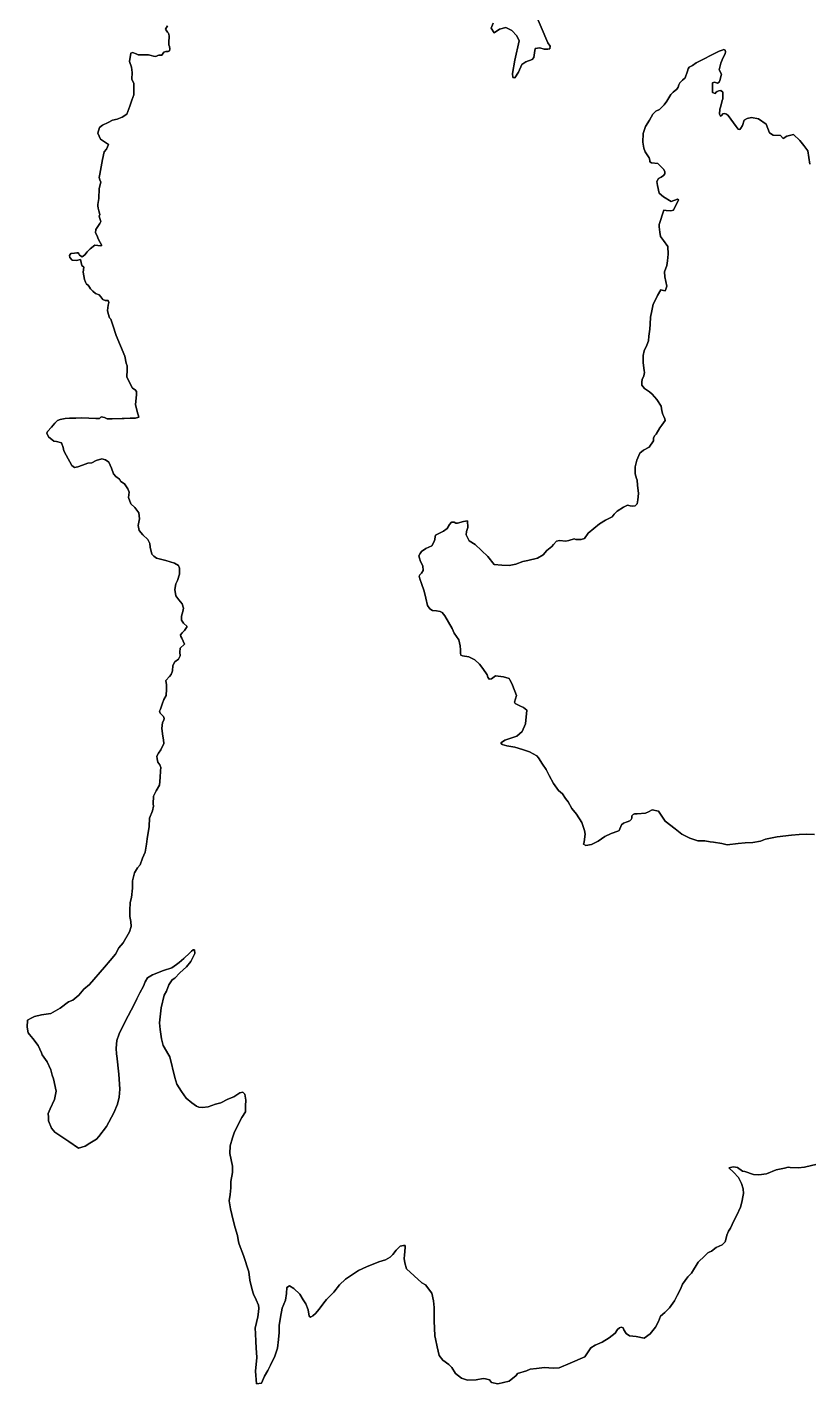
# Model space of a CAD drawing. Header units: inches. Extents: x 141448 to 685535, y 3466439 to 4099221.
# Drawn here: x 460530 to 463876, y 3804026 to 3809832 of the extents above; entities that cross this region are included whole.
import ezdxf

# ---------------------------------------------------------------- set-up
doc = ezdxf.new("R2010")
doc.units = ezdxf.units.IN
doc.header["$MEASUREMENT"] = 0
doc.layers.add('az_county', color=7, linetype='Continuous')

msp = doc.modelspace()

# ---------------------------------------------------------------- linework, layer by layer
at = {"layer": 'az_county'}
for points in [[(462524.28125, 3809848.75), (462516.78125, 3809827.25), (462528.96875, 3809807.25), (462552.15625, 3809823.75), (462579.0625, 3809830.25), (462604.0625, 3809818), (462625.875, 3809794.75), (462636.28125, 3809773.25), (462617.65625, 3809690.25), (462607.0625, 3809633.25), (462608.28125, 3809616.75), (462617.375, 3809615.75), (462633.375, 3809640), (462647.46875, 3809672.25), (462663.96875, 3809683.75), (462692.0625, 3809693.75), (462698.875, 3809701.5), (462701.96875, 3809722.25), (462705.0625, 3809740), (462724.5625, 3809743), (462743.46875, 3809737.25), (462758.78125, 3809738), (462766.65625, 3809739.75), (462769.15625, 3809751.25), (462758.875, 3809764.75), (462697.0625, 3809909.25)], [(462697.0625, 3809909.25), (462758.875, 3809764.75), (462769.15625, 3809751.25), (462766.65625, 3809739.75), (462758.78125, 3809738), (462743.46875, 3809737.25), (462724.5625, 3809743), (462705.0625, 3809740), (462701.96875, 3809722.25), (462698.875, 3809701.5), (462692.0625, 3809693.75), (462663.96875, 3809683.75), (462647.46875, 3809672.25), (462633.375, 3809640), (462617.375, 3809615.75), (462608.28125, 3809616.75), (462607.0625, 3809633.25), (462617.65625, 3809690.25), (462636.28125, 3809773.25), (462625.875, 3809794.75), (462604.0625, 3809818), (462579.0625, 3809830.25), (462552.15625, 3809823.75), (462528.96875, 3809807.25), (462516.78125, 3809827.25), (462524.28125, 3809848.75)], [(463911.15625, 3804965.75), (463856.875, 3804954.25), (463830.5625, 3804950.75), (463795.875, 3804951.5), (463786.65625, 3804954), (463771.375, 3804949.75), (463735.375, 3804942), (463694.46875, 3804925), (463662.0625, 3804920.75), (463638.375, 3804921.5), (463601.78125, 3804935.25), (463591.375, 3804937), (463570.0625, 3804952.75), (463553.0625, 3804955.25), (463533.46875, 3804950.75), (463552.96875, 3804932.25), (463575.46875, 3804909.5), (463587.5625, 3804883.75), (463595.375, 3804861.25), (463596.5625, 3804841), (463592.28125, 3804819), (463590.375, 3804809.25), (463583.5625, 3804782.75), (463568.28125, 3804747.5), (463555.375, 3804723.75), (463539.96875, 3804692), (463531.375, 3804679.25), (463525.28125, 3804663.25), (463522.15625, 3804649.75), (463517.875, 3804634), (463504.375, 3804621.25), (463478.78125, 3804609.25), (463458.5625, 3804593.75), (463449.875, 3804589.75), (463443.28125, 3804586.75), (463430.375, 3804574.25), (463402.28125, 3804547.75), (463374.0625, 3804500), (463357.5625, 3804484.75), (463346.46875, 3804468.75), (463335.46875, 3804453.25), (463326.875, 3804431.25), (463312.0625, 3804404.75), (463300.46875, 3804381.75), (463279.0625, 3804352.25), (463260.0625, 3804331), (463240.46875, 3804315.25), (463233.0625, 3804292.75), (463218.96875, 3804268.75), (463196.875, 3804240.25), (463170.5625, 3804221.25), (463136.46875, 3804229.25), (463108.375, 3804232.5), (463094.375, 3804242.25), (463084.0625, 3804257.25), (463081.65625, 3804265.75), (463073.15625, 3804268.75), (463065.28125, 3804266.25), (463056.65625, 3804259), (463046.28125, 3804243.75), (463021.78125, 3804223.75), (462991.15625, 3804205.25), (462961.28125, 3804192.25), (462942.28125, 3804180.5), (462917.15625, 3804142.25), (462854.28125, 3804114.75), (462807.78125, 3804094.75), (462782.15625, 3804093.75), (462744.96875, 3804096.25), (462710.78125, 3804092), (462683.375, 3804089.25), (462668.0625, 3804082.25), (462629.5625, 3804070.75), (462623.46875, 3804061.75), (462592.875, 3804038), (462544.65625, 3804026.75), (462517.28125, 3804032.75), (462508.78125, 3804043.25), (462491.65625, 3804048.25), (462481.875, 3804048.75), (462452.5625, 3804043.25), (462414.78125, 3804042.75), (462389.15625, 3804050.75), (462362.96875, 3804070.75), (462348.375, 3804096.75), (462335.65625, 3804109.25), (462308.875, 3804127), (462293.65625, 3804147.25), (462284.65625, 3804184.5), (462278.65625, 3804219.25), (462275.0625, 3804231.75), (462272.15625, 3804296.25), (462271.65625, 3804325.25), (462272.96875, 3804353.25), (462269.375, 3804382), (462261.5625, 3804414.25), (462234.875, 3804450), (462219.65625, 3804458.75), (462153.875, 3804518.25), (462146.78125, 3804544.25), (462143.78125, 3804562.75), (462145.5625, 3804577.25), (462148.0625, 3804610.25), (462148.15625, 3804619), (462140.875, 3804618.25), (462126.15625, 3804615.25), (462110.28125, 3804598.25), (462094.96875, 3804579.25), (462083.375, 3804567.75), (462064.375, 3804556.75), (462035.65625, 3804548.25), (461983.15625, 3804527.25), (461947.78125, 3804511.25), (461892.65625, 3804475), (461866.96875, 3804450.75), (461842.15625, 3804419.25), (461811.28125, 3804387.75), (461800.28125, 3804373.25), (461779.375, 3804345.75), (461764.78125, 3804328), (461752.46875, 3804317.25), (461742.65625, 3804311.75), (461736.5625, 3804315.25), (461733.65625, 3804343.25), (461722.78125, 3804368.5), (461711.78125, 3804385.75), (461696.65625, 3804409.75), (461671.78125, 3804434.75), (461653.375, 3804445.75), (461642.375, 3804438.5), (461639.875, 3804413.25), (461636.15625, 3804384.25), (461622.0625, 3804349.75), (461614.5625, 3804312), (461613.375, 3804302.25), (461608.375, 3804277.25), (461608.875, 3804246.75), (461605.78125, 3804216.75), (461601.375, 3804178.75), (461590.875, 3804144.75), (461571.28125, 3804106.25), (461560.15625, 3804083), (461546.65625, 3804059.75), (461533.78125, 3804028.75), (461511.78125, 3804026.25), (461508.28125, 3804080.75), (461512.78125, 3804138.75), (461511.0625, 3804181), (461508.78125, 3804207.75), (461507.5625, 3804241.5), (461505.875, 3804265.25), (461516.96875, 3804313), (461520.65625, 3804334.25), (461521.96875, 3804350.25), (461520.78125, 3804363.25), (461510.46875, 3804385.75), (461498.96875, 3804409.75), (461493.5625, 3804428.75), (461482.65625, 3804469.75), (461479.15625, 3804506.25), (461456.78125, 3804576), (461437.375, 3804624.25), (461434.375, 3804634.75), (461430.875, 3804661), (461419.96875, 3804694.25), (461411.5625, 3804727.25), (461401.28125, 3804774.75), (461395.28125, 3804809.75), (461399.65625, 3804837.25), (461402.28125, 3804864.75), (461401.65625, 3804892.75), (461408.5625, 3804930.75), (461409.28125, 3804958.25), (461397.15625, 3805012), (461398.46875, 3805044.25), (461409.5625, 3805079.75), (461416.96875, 3805100.75), (461430.46875, 3805129.75), (461449.5625, 3805166.5), (461464.875, 3805190.25), (461465.46875, 3805201.75), (461464.875, 3805216), (461466.28125, 3805240.25), (461461.375, 3805265.5), (461453.5625, 3805274.75), (461440.0625, 3805271.75), (461415.0625, 3805255.25), (461388.78125, 3805245), (461359.375, 3805229.25), (461336.875, 3805222.5), (461304.46875, 3805211.75), (461280.65625, 3805209.25), (461264.78125, 3805210.5), (461254.46875, 3805214.75), (461234.375, 3805229), (461211.28125, 3805249.25), (461191.28125, 3805278), (461171.15625, 3805308.75), (461162.78125, 3805336.75), (461140.375, 3805425.5), (461136.15625, 3805432.75), (461111.875, 3805474.5), (461105.875, 3805502.75), (461099.875, 3805543), (461096.96875, 3805571.75), (461104.46875, 3805634.75), (461116.28125, 3805689), (461126.0625, 3805706.75), (461136.5625, 3805734.25), (461150.65625, 3805755.5), (461162.28125, 3805761.75), (461183.0625, 3805784.75), (461211.875, 3805811.5), (461230.78125, 3805834.25), (461241.875, 3805856.75), (461247.375, 3805868.25), (461246.875, 3805884.25), (461241.375, 3805884.25), (461233.96875, 3805878.25), (461226.0625, 3805870.75), (461200.96875, 3805847), (461180.78125, 3805829.25), (461169.15625, 3805820.75), (461149.5625, 3805806.25), (461114.15625, 3805795.25), (461066.5625, 3805776), (461045.78125, 3805764.25), (461034.78125, 3805747.25), (461028.5625, 3805728.25), (461011.96875, 3805699.25), (460999.0625, 3805674.25), (460986.15625, 3805646.75), (460951.28125, 3805579.5), (460924.15625, 3805524.75), (460914.375, 3805495.25), (460911.78125, 3805462.75), (460913.0625, 3805436.75), (460913.46875, 3805429.75), (460923.0625, 3805351), (460927.0625, 3805287.25), (460924.5625, 3805253.25), (460916.46875, 3805222.75), (460900.5625, 3805186), (460869.28125, 3805128.25), (460837.375, 3805084.75), (460826.375, 3805073.25), (460798.28125, 3805056.25), (460778.65625, 3805042.75), (460749.375, 3805035), (460707.96875, 3805062.75), (460648.28125, 3805103.25), (460634.28125, 3805120.25), (460621.5625, 3805152.25), (460621.0625, 3805167.25), (460619.875, 3805183.75), (460629.0625, 3805202.75), (460646.875, 3805242.5), (460654.96875, 3805278.5), (460642.875, 3805331.75), (460637.46875, 3805347), (460632.0625, 3805370.25), (460616.28125, 3805404), (460595.0625, 3805434.75), (460591.28125, 3805442.75), (460576.875, 3805474.25), (460555.0625, 3805503.75), (460539.78125, 3805521.75), (460534.375, 3805528.25), (460530.15625, 3805553.25), (460531.46875, 3805582.25), (460546.78125, 3805591.25), (460562.0625, 3805598.5), (460591.375, 3805605.75), (460631.5625, 3805611.25), (460671.96875, 3805633.75), (460707.375, 3805661), (460725.78125, 3805667.75), (460751.375, 3805689), (460772.28125, 3805714.75), (460796.78125, 3805734.75), (460861.65625, 3805809.75), (460886.0625, 3805837.75), (460908.78125, 3805865.75), (460922.875, 3805892.75), (460941.875, 3805913.75), (460967.65625, 3805960.25), (460975.65625, 3805982.75), (460973.875, 3806004.25), (460969.0625, 3806025.75), (460969.15625, 3806052), (460971.78125, 3806085.5), (460977.28125, 3806108.25), (460981.65625, 3806147.25), (460981.78125, 3806179), (460986.0625, 3806196.25), (460990.375, 3806213.75), (461002.0625, 3806234), (461013.78125, 3806248), (461024.15625, 3806276.25), (461035.28125, 3806301.25), (461041.46875, 3806335.25), (461043.96875, 3806358), (461052.0625, 3806411.25), (461054.0625, 3806446.5), (461066.28125, 3806477.75), (461070.65625, 3806499), (461069.46875, 3806507.75), (461071.375, 3806540.75), (461083.0625, 3806564.25), (461097.15625, 3806588.75), (461099.0625, 3806620.75), (461100.375, 3806649.75), (461102.875, 3806663.25), (461097.46875, 3806675), (461088.96875, 3806687.25), (461086.5625, 3806700.25), (461085.375, 3806711.75), (461092.78125, 3806725.25), (461102.5625, 3806739.25), (461114.875, 3806767.25), (461114.28125, 3806781.75), (461111.28125, 3806797.75), (461106.46875, 3806830.25), (461109.0625, 3806855.75), (461115.15625, 3806866.25), (461116.375, 3806874.25), (461113.96875, 3806881.5), (461104.875, 3806890.75), (461099.96875, 3806895.75), (461096.96875, 3806905.5), (461101.28125, 3806913.25), (461108.0625, 3806934.25), (461114.875, 3806955.5), (461125.28125, 3806972), (461125.96875, 3806999.5), (461126.5625, 3807017.75), (461124.28125, 3807036.75), (461139.78125, 3807053.75), (461146.875, 3807061.75), (461152.375, 3807077), (461154.375, 3807099.75), (461162.28125, 3807116.25), (461178.28125, 3807127.75), (461184.96875, 3807141.25), (461184.375, 3807157), (461185.65625, 3807174.25), (461203.375, 3807192.25), (461192.5625, 3807217.5), (461188.28125, 3807224.25), (461186.46875, 3807232.25), (461193.875, 3807240.75), (461203.5625, 3807250.5), (461215.28125, 3807266.75), (461199.375, 3807281), (461190.375, 3807293.75), (461191.5625, 3807311), (461196.5625, 3807331.75), (461199.65625, 3807345.75), (461193.5625, 3807363.75), (461179.65625, 3807382), (461166.28125, 3807398.5), (461162.0625, 3807425.25), (461167.0625, 3807450.5), (461173.15625, 3807463.75), (461182.375, 3807490.75), (461182.46875, 3807517), (461177.65625, 3807528), (461160.5625, 3807538.5), (461124.0625, 3807549.75), (461084.375, 3807559.5), (461072.875, 3807568.25), (461064.375, 3807577.25), (461057.0625, 3807607.25), (461055.375, 3807622), (461047.46875, 3807639.75), (461024.96875, 3807659.25), (461010.375, 3807678.25), (461005.5625, 3807699.75), (461011.15625, 3807727.75), (461008.15625, 3807753.5), (460991.78125, 3807776.75), (460974.0625, 3807792.75), (460963.875, 3807819.75), (460967.5625, 3807841.75), (460961.5625, 3807856.25), (460946.375, 3807877.75), (460931.0625, 3807887.75), (460925.0625, 3807897.5), (460909.875, 3807909.75), (460900.0625, 3807920.75), (460891.0625, 3807944.75), (460880.15625, 3807971), (460866.15625, 3807980.75), (460850.28125, 3807985.25), (460825.28125, 3807977.75), (460806.875, 3807968.25), (460789.875, 3807965.75), (460766.5625, 3807957.25), (460747.65625, 3807950.75), (460732.375, 3807948.25), (460722.0625, 3807956.75), (460696.5625, 3808000.75), (460687.46875, 3808019.25), (460683.875, 3808032.75), (460677.875, 3808053.5), (460655.28125, 3808058.5), (460643.78125, 3808061), (460621.28125, 3808079.25), (460613.875, 3808094.25), (460616.96875, 3808101.25), (460634.15625, 3808120.25), (460648.875, 3808137.25), (460659.875, 3808148.25), (460671.46875, 3808153.75), (460693.375, 3808158), (460711.0625, 3808158.5), (460737.96875, 3808159.25), (460764.875, 3808160.75), (460794.0625, 3808158.25), (460824.5625, 3808157), (460839.28125, 3808157.5), (460847.28125, 3808164.25), (460861.875, 3808161.25), (460872.78125, 3808156.25), (460894.78125, 3808156.25), (460936.875, 3808157.25), (460945.375, 3808156.75), (460971.0625, 3808158.25), (460994.28125, 3808158.25), (461008.875, 3808163.25), (461001.5625, 3808187), (460993.78125, 3808217.5), (460998.15625, 3808259.25), (460998.875, 3808273.25), (460992.15625, 3808280.5), (460981.78125, 3808287.25), (460965.375, 3808316.75), (460956.96875, 3808336.25), (460958.28125, 3808365), (460958.875, 3808382.25), (460954.0625, 3808393.75), (460948.0625, 3808424.75), (460911.78125, 3808512.25), (460897.28125, 3808556.5), (460888.15625, 3808581.75), (460882.78125, 3808588.25), (460877.28125, 3808607.25), (460873.65625, 3808619.5), (460877.375, 3808642.75), (460879.28125, 3808653.75), (460876.875, 3808662.25), (460864.65625, 3808662.25), (460854.875, 3808667.25), (460845.0625, 3808678.25), (460838.46875, 3808686.75), (460823.28125, 3808692.25), (460811.0625, 3808701.75), (460801.375, 3808712), (460797.78125, 3808720), (460791.65625, 3808728), (460784.96875, 3808732.25), (460779.46875, 3808740.25), (460775.875, 3808751.75), (460769.28125, 3808783.75), (460772.96875, 3808805), (460764.46875, 3808812.25), (460758.46875, 3808837.5), (460740.78125, 3808833.25), (460722.46875, 3808835.25), (460712.78125, 3808846.25), (460712.15625, 3808855.25), (460717.65625, 3808863.75), (460732.28125, 3808864.5), (460742.65625, 3808866.75), (460748.78125, 3808866.25), (460751.78125, 3808862), (460754.875, 3808855.75), (460766.375, 3808849.75), (460776.78125, 3808857.75), (460787.28125, 3808870.25), (460794.5625, 3808877.25), (460800.65625, 3808883.25), (460819.65625, 3808899), (460832.46875, 3808898.25), (460844.0625, 3808896.5), (460849.5625, 3808898.25), (460836.28125, 3808923.25), (460827.78125, 3808941.25), (460822.875, 3808952.25), (460824.78125, 3808965.75), (460835.78125, 3808982.75), (460841.875, 3808991.25), (460844.96875, 3809001), (460841.96875, 3809013.75), (460837.78125, 3809023.75), (460841.375, 3809030.25), (460837.28125, 3809045.75), (460833.5625, 3809056.75), (460832.96875, 3809067.75), (460833.0625, 3809073.25), (460836.78125, 3809098.75), (460838.0625, 3809142.25), (460846.15625, 3809168.5), (460841.875, 3809178.75), (460838.875, 3809188.25), (460840.78125, 3809202.75), (460853.15625, 3809266.25), (460859.96875, 3809298.75), (460869.15625, 3809309.75), (460878.96875, 3809329.25), (460844.28125, 3809353.25), (460832.15625, 3809377.75), (460840.15625, 3809402.75), (460853.0625, 3809412.25), (460877.46875, 3809423.75), (460895.78125, 3809433.75), (460915.375, 3809437.75), (460937.375, 3809447.5), (460956.875, 3809459.25), (460970.375, 3809493.75), (460977.78125, 3809520.25), (460986.375, 3809542.75), (460987.15625, 3809590.25), (460978.0625, 3809609.25), (460979.375, 3809638.25), (460976.375, 3809661.25), (460968.5625, 3809685.25), (460973.5625, 3809721.25), (460981.5625, 3809724.25), (460996.15625, 3809717.5), (461005.28125, 3809713.75), (461033.96875, 3809713.25), (461049.28125, 3809713.75), (461061.375, 3809710.75), (461070.5625, 3809707.5), (461080.875, 3809706.75), (461088.875, 3809710.5), (461094.375, 3809712.75), (461100.46875, 3809712.25), (461106.5625, 3809712.25), (461112.65625, 3809720.25), (461115.78125, 3809724.5), (461124.28125, 3809727.5), (461133.46875, 3809728.25), (461139.5625, 3809730.5), (461141.375, 3809739), (461138.96875, 3809749.5), (461136.5625, 3809756.25), (461135.96875, 3809764.75), (461137.875, 3809795.25), (461135.5625, 3809806.25), (461131.28125, 3809811.25), (461122.15625, 3809822.75), (461131.375, 3809838.25)], [(461131.375, 3809838.25), (461122.15625, 3809822.75), (461131.28125, 3809811.25), (461135.5625, 3809806.25), (461137.875, 3809795.25), (461135.96875, 3809764.75), (461136.5625, 3809756.25), (461138.96875, 3809749.5), (461141.375, 3809739), (461139.5625, 3809730.5), (461133.46875, 3809728.25), (461124.28125, 3809727.5), (461115.78125, 3809724.5), (461112.65625, 3809720.25), (461106.5625, 3809712.25), (461100.46875, 3809712.25), (461094.375, 3809712.75), (461088.875, 3809710.5), (461080.875, 3809706.75), (461070.5625, 3809707.5), (461061.375, 3809710.75), (461049.28125, 3809713.75), (461033.96875, 3809713.25), (461005.28125, 3809713.75), (460996.15625, 3809717.5), (460981.5625, 3809724.25), (460973.5625, 3809721.25), (460968.5625, 3809685.25), (460976.375, 3809661.25), (460979.375, 3809638.25), (460978.0625, 3809609.25), (460987.15625, 3809590.25), (460986.375, 3809542.75), (460977.78125, 3809520.25), (460970.375, 3809493.75), (460956.875, 3809459.25), (460937.375, 3809447.5), (460915.375, 3809437.75), (460895.78125, 3809433.75), (460877.46875, 3809423.75), (460853.0625, 3809412.25), (460840.15625, 3809402.75), (460832.15625, 3809377.75), (460844.28125, 3809353.25), (460878.96875, 3809329.25), (460869.15625, 3809309.75), (460859.96875, 3809298.75), (460853.15625, 3809266.25), (460840.78125, 3809202.75), (460838.875, 3809188.25), (460841.875, 3809178.75), (460846.15625, 3809168.5), (460838.0625, 3809142.25), (460836.78125, 3809098.75), (460833.0625, 3809073.25), (460832.96875, 3809067.75), (460833.5625, 3809056.75), (460837.28125, 3809045.75), (460841.375, 3809030.25), (460837.78125, 3809023.75), (460841.96875, 3809013.75), (460844.96875, 3809001), (460841.875, 3808991.25), (460835.78125, 3808982.75), (460824.78125, 3808965.75), (460822.875, 3808952.25), (460827.78125, 3808941.25), (460836.28125, 3808923.25), (460849.5625, 3808898.25), (460844.0625, 3808896.5), (460832.46875, 3808898.25), (460819.65625, 3808899), (460800.65625, 3808883.25), (460794.5625, 3808877.25), (460787.28125, 3808870.25), (460776.78125, 3808857.75), (460766.375, 3808849.75), (460754.875, 3808855.75), (460751.78125, 3808862), (460748.78125, 3808866.25), (460742.65625, 3808866.75), (460732.28125, 3808864.5), (460717.65625, 3808863.75), (460712.15625, 3808855.25), (460712.78125, 3808846.25), (460722.46875, 3808835.25), (460740.78125, 3808833.25), (460758.46875, 3808837.5), (460764.46875, 3808812.25), (460772.96875, 3808805), (460769.28125, 3808783.75), (460775.875, 3808751.75), (460779.46875, 3808740.25), (460784.96875, 3808732.25), (460791.65625, 3808728), (460797.78125, 3808720), (460801.375, 3808712), (460811.0625, 3808701.75), (460823.28125, 3808692.25), (460838.46875, 3808686.75), (460845.0625, 3808678.25), (460854.875, 3808667.25), (460864.65625, 3808662.25), (460876.875, 3808662.25), (460879.28125, 3808653.75), (460877.375, 3808642.75), (460873.65625, 3808619.5), (460877.28125, 3808607.25), (460882.78125, 3808588.25), (460888.15625, 3808581.75), (460897.28125, 3808556.5), (460911.78125, 3808512.25), (460948.0625, 3808424.75), (460954.0625, 3808393.75), (460958.875, 3808382.25), (460958.28125, 3808365), (460956.96875, 3808336.25), (460965.375, 3808316.75), (460981.78125, 3808287.25), (460992.15625, 3808280.5), (460998.875, 3808273.25), (460998.15625, 3808259.25), (460993.78125, 3808217.5), (461001.5625, 3808187), (461008.875, 3808163.25), (460994.28125, 3808158.25), (460971.0625, 3808158.25), (460945.375, 3808156.75), (460936.875, 3808157.25), (460894.78125, 3808156.25), (460872.78125, 3808156.25), (460861.875, 3808161.25), (460847.28125, 3808164.25), (460839.28125, 3808157.5), (460824.5625, 3808157), (460794.0625, 3808158.25), (460764.875, 3808160.75), (460737.96875, 3808159.25), (460711.0625, 3808158.5), (460693.375, 3808158), (460671.46875, 3808153.75), (460659.875, 3808148.25), (460648.875, 3808137.25), (460634.15625, 3808120.25), (460616.96875, 3808101.25), (460613.875, 3808094.25), (460621.28125, 3808079.25), (460643.78125, 3808061), (460655.28125, 3808058.5), (460677.875, 3808053.5), (460683.875, 3808032.75), (460687.46875, 3808019.25), (460696.5625, 3808000.75), (460722.0625, 3807956.75), (460732.375, 3807948.25), (460747.65625, 3807950.75), (460766.5625, 3807957.25), (460789.875, 3807965.75), (460806.875, 3807968.25), (460825.28125, 3807977.75), (460850.28125, 3807985.25), (460866.15625, 3807980.75), (460880.15625, 3807971), (460891.0625, 3807944.75), (460900.0625, 3807920.75), (460909.875, 3807909.75), (460925.0625, 3807897.5), (460931.0625, 3807887.75), (460946.375, 3807877.75), (460961.5625, 3807856.25), (460967.5625, 3807841.75), (460963.875, 3807819.75), (460974.0625, 3807792.75), (460991.78125, 3807776.75), (461008.15625, 3807753.5), (461011.15625, 3807727.75), (461005.5625, 3807699.75), (461010.375, 3807678.25), (461024.96875, 3807659.25), (461047.46875, 3807639.75), (461055.375, 3807622), (461057.0625, 3807607.25), (461064.375, 3807577.25), (461072.875, 3807568.25), (461084.375, 3807559.5), (461124.0625, 3807549.75), (461160.5625, 3807538.5), (461177.65625, 3807528), (461182.46875, 3807517), (461182.375, 3807490.75), (461173.15625, 3807463.75), (461167.0625, 3807450.5), (461162.0625, 3807425.25), (461166.28125, 3807398.5), (461179.65625, 3807382), (461193.5625, 3807363.75), (461199.65625, 3807345.75), (461196.5625, 3807331.75), (461191.5625, 3807311), (461190.375, 3807293.75), (461199.375, 3807281), (461215.28125, 3807266.75), (461203.5625, 3807250.5), (461193.875, 3807240.75), (461186.46875, 3807232.25), (461188.28125, 3807224.25), (461192.5625, 3807217.5), (461203.375, 3807192.25), (461185.65625, 3807174.25), (461184.375, 3807157), (461184.96875, 3807141.25), (461178.28125, 3807127.75), (461162.28125, 3807116.25), (461154.375, 3807099.75), (461152.375, 3807077), (461146.875, 3807061.75), (461139.78125, 3807053.75), (461124.28125, 3807036.75), (461126.5625, 3807017.75), (461125.96875, 3806999.5), (461125.28125, 3806972), (461114.875, 3806955.5), (461108.0625, 3806934.25), (461101.28125, 3806913.25), (461096.96875, 3806905.5), (461099.96875, 3806895.75), (461104.875, 3806890.75), (461113.96875, 3806881.5), (461116.375, 3806874.25), (461115.15625, 3806866.25), (461109.0625, 3806855.75), (461106.46875, 3806830.25), (461111.28125, 3806797.75), (461114.28125, 3806781.75), (461114.875, 3806767.25), (461102.5625, 3806739.25), (461092.78125, 3806725.25), (461085.375, 3806711.75), (461086.5625, 3806700.25), (461088.96875, 3806687.25), (461097.46875, 3806675), (461102.875, 3806663.25), (461100.375, 3806649.75), (461099.0625, 3806620.75), (461097.15625, 3806588.75), (461083.0625, 3806564.25), (461071.375, 3806540.75), (461069.46875, 3806507.75), (461070.65625, 3806499), (461066.28125, 3806477.75), (461054.0625, 3806446.5), (461052.0625, 3806411.25), (461043.96875, 3806358), (461041.46875, 3806335.25), (461035.28125, 3806301.25), (461024.15625, 3806276.25), (461013.78125, 3806248), (461002.0625, 3806234), (460990.375, 3806213.75), (460986.0625, 3806196.25), (460981.78125, 3806179), (460981.65625, 3806147.25), (460977.28125, 3806108.25), (460971.78125, 3806085.5), (460969.15625, 3806052), (460969.0625, 3806025.75), (460973.875, 3806004.25), (460975.65625, 3805982.75), (460967.65625, 3805960.25), (460941.875, 3805913.75), (460922.875, 3805892.75), (460908.78125, 3805865.75), (460886.0625, 3805837.75), (460861.65625, 3805809.75), (460796.78125, 3805734.75), (460772.28125, 3805714.75), (460751.375, 3805689), (460725.78125, 3805667.75), (460707.375, 3805661), (460671.96875, 3805633.75), (460631.5625, 3805611.25), (460591.375, 3805605.75), (460562.0625, 3805598.5), (460546.78125, 3805591.25), (460531.46875, 3805582.25), (460530.15625, 3805553.25), (460534.375, 3805528.25), (460539.78125, 3805521.75), (460555.0625, 3805503.75), (460576.875, 3805474.25), (460591.28125, 3805442.75), (460595.0625, 3805434.75), (460616.28125, 3805404), (460632.0625, 3805370.25), (460637.46875, 3805347), (460642.875, 3805331.75), (460654.96875, 3805278.5), (460646.875, 3805242.5), (460629.0625, 3805202.75), (460619.875, 3805183.75), (460621.0625, 3805167.25), (460621.5625, 3805152.25), (460634.28125, 3805120.25), (460648.28125, 3805103.25), (460707.96875, 3805062.75), (460749.375, 3805035), (460778.65625, 3805042.75), (460798.28125, 3805056.25), (460826.375, 3805073.25), (460837.375, 3805084.75), (460869.28125, 3805128.25), (460900.5625, 3805186), (460916.46875, 3805222.75), (460924.5625, 3805253.25), (460927.0625, 3805287.25), (460923.0625, 3805351), (460913.46875, 3805429.75), (460913.0625, 3805436.75), (460911.78125, 3805462.75), (460914.375, 3805495.25), (460924.15625, 3805524.75), (460951.28125, 3805579.5), (460986.15625, 3805646.75), (460999.0625, 3805674.25), (461011.96875, 3805699.25), (461028.5625, 3805728.25), (461034.78125, 3805747.25), (461045.78125, 3805764.25), (461066.5625, 3805776), (461114.15625, 3805795.25), (461149.5625, 3805806.25), (461169.15625, 3805820.75), (461180.78125, 3805829.25), (461200.96875, 3805847), (461226.0625, 3805870.75), (461233.96875, 3805878.25), (461241.375, 3805884.25), (461246.875, 3805884.25), (461247.375, 3805868.25), (461241.875, 3805856.75), (461230.78125, 3805834.25), (461211.875, 3805811.5), (461183.0625, 3805784.75), (461162.28125, 3805761.75), (461150.65625, 3805755.5), (461136.5625, 3805734.25), (461126.0625, 3805706.75), (461116.28125, 3805689), (461104.46875, 3805634.75), (461096.96875, 3805571.75), (461099.875, 3805543), (461105.875, 3805502.75), (461111.875, 3805474.5), (461136.15625, 3805432.75), (461140.375, 3805425.5), (461162.78125, 3805336.75), (461171.15625, 3805308.75), (461191.28125, 3805278), (461211.28125, 3805249.25), (461234.375, 3805229), (461254.46875, 3805214.75), (461264.78125, 3805210.5), (461280.65625, 3805209.25), (461304.46875, 3805211.75), (461336.875, 3805222.5), (461359.375, 3805229.25), (461388.78125, 3805245), (461415.0625, 3805255.25), (461440.0625, 3805271.75), (461453.5625, 3805274.75), (461461.375, 3805265.5), (461466.28125, 3805240.25), (461464.875, 3805216), (461465.46875, 3805201.75), (461464.875, 3805190.25), (461449.5625, 3805166.5), (461430.46875, 3805129.75), (461416.96875, 3805100.75), (461409.5625, 3805079.75), (461398.46875, 3805044.25), (461397.15625, 3805012), (461409.28125, 3804958.25), (461408.5625, 3804930.75), (461401.65625, 3804892.75), (461402.28125, 3804864.75), (461399.65625, 3804837.25), (461395.28125, 3804809.75), (461401.28125, 3804774.75), (461411.5625, 3804727.25), (461419.96875, 3804694.25), (461430.875, 3804661), (461434.375, 3804634.75), (461437.375, 3804624.25), (461456.78125, 3804576), (461479.15625, 3804506.25), (461482.65625, 3804469.75), (461493.5625, 3804428.75), (461498.96875, 3804409.75), (461510.46875, 3804385.75), (461520.78125, 3804363.25), (461521.96875, 3804350.25), (461520.65625, 3804334.25), (461516.96875, 3804313), (461505.875, 3804265.25), (461507.5625, 3804241.5), (461508.78125, 3804207.75), (461511.0625, 3804181), (461512.78125, 3804138.75), (461508.28125, 3804080.75), (461511.78125, 3804026.25), (461533.78125, 3804028.75), (461546.65625, 3804059.75), (461560.15625, 3804083), (461571.28125, 3804106.25), (461590.875, 3804144.75), (461601.375, 3804178.75), (461605.78125, 3804216.75), (461608.875, 3804246.75), (461608.375, 3804277.25), (461613.375, 3804302.25), (461614.5625, 3804312), (461622.0625, 3804349.75), (461636.15625, 3804384.25), (461639.875, 3804413.25), (461642.375, 3804438.5), (461653.375, 3804445.75), (461671.78125, 3804434.75), (461696.65625, 3804409.75), (461711.78125, 3804385.75), (461722.78125, 3804368.5), (461733.65625, 3804343.25), (461736.5625, 3804315.25), (461742.65625, 3804311.75), (461752.46875, 3804317.25), (461764.78125, 3804328), (461779.375, 3804345.75), (461800.28125, 3804373.25), (461811.28125, 3804387.75), (461842.15625, 3804419.25), (461866.96875, 3804450.75), (461892.65625, 3804475), (461947.78125, 3804511.25), (461983.15625, 3804527.25), (462035.65625, 3804548.25), (462064.375, 3804556.75), (462083.375, 3804567.75), (462094.96875, 3804579.25), (462110.28125, 3804598.25), (462126.15625, 3804615.25), (462140.875, 3804618.25), (462148.15625, 3804619), (462148.0625, 3804610.25), (462145.5625, 3804577.25), (462143.78125, 3804562.75), (462146.78125, 3804544.25), (462153.875, 3804518.25), (462219.65625, 3804458.75), (462234.875, 3804450), (462261.5625, 3804414.25), (462269.375, 3804382), (462272.96875, 3804353.25), (462271.65625, 3804325.25), (462272.15625, 3804296.25), (462275.0625, 3804231.75), (462278.65625, 3804219.25), (462284.65625, 3804184.5), (462293.65625, 3804147.25), (462308.875, 3804127), (462335.65625, 3804109.25), (462348.375, 3804096.75), (462362.96875, 3804070.75), (462389.15625, 3804050.75), (462414.78125, 3804042.75), (462452.5625, 3804043.25), (462481.875, 3804048.75), (462491.65625, 3804048.25), (462508.78125, 3804043.25), (462517.28125, 3804032.75), (462544.65625, 3804026.75), (462592.875, 3804038), (462623.46875, 3804061.75), (462629.5625, 3804070.75), (462668.0625, 3804082.25), (462683.375, 3804089.25), (462710.78125, 3804092), (462744.96875, 3804096.25), (462782.15625, 3804093.75), (462807.78125, 3804094.75), (462854.28125, 3804114.75), (462917.15625, 3804142.25), (462942.28125, 3804180.5), (462961.28125, 3804192.25), (462991.15625, 3804205.25), (463021.78125, 3804223.75), (463046.28125, 3804243.75), (463056.65625, 3804259), (463065.28125, 3804266.25), (463073.15625, 3804268.75), (463081.65625, 3804265.75), (463084.0625, 3804257.25), (463094.375, 3804242.25), (463108.375, 3804232.5), (463136.46875, 3804229.25), (463170.5625, 3804221.25), (463196.875, 3804240.25), (463218.96875, 3804268.75), (463233.0625, 3804292.75), (463240.46875, 3804315.25), (463260.0625, 3804331), (463279.0625, 3804352.25), (463300.46875, 3804381.75), (463312.0625, 3804404.75), (463326.875, 3804431.25), (463335.46875, 3804453.25), (463346.46875, 3804468.75), (463357.5625, 3804484.75), (463374.0625, 3804500), (463402.28125, 3804547.75), (463430.375, 3804574.25), (463443.28125, 3804586.75), (463449.875, 3804589.75), (463458.5625, 3804593.75), (463478.78125, 3804609.25), (463504.375, 3804621.25), (463517.875, 3804634), (463522.15625, 3804649.75), (463525.28125, 3804663.25), (463531.375, 3804679.25), (463539.96875, 3804692), (463555.375, 3804723.75), (463568.28125, 3804747.5), (463583.5625, 3804782.75), (463590.375, 3804809.25), (463592.28125, 3804819), (463596.5625, 3804841), (463595.375, 3804861.25), (463587.5625, 3804883.75), (463575.46875, 3804909.5), (463552.96875, 3804932.25), (463533.46875, 3804950.75), (463553.0625, 3804955.25), (463570.0625, 3804952.75), (463591.375, 3804937), (463601.78125, 3804935.25), (463638.375, 3804921.5), (463662.0625, 3804920.75), (463694.46875, 3804925), (463735.375, 3804942), (463771.375, 3804949.75), (463786.65625, 3804954), (463795.875, 3804951.5), (463830.5625, 3804950.75), (463856.875, 3804954.25), (463911.15625, 3804965.75)], [(463880.375, 3809245.25), (463871.96875, 3809303.25), (463854.375, 3809326.25), (463836.78125, 3809347.5), (463810.5625, 3809372.75), (463781.875, 3809366), (463766.5625, 3809356.25), (463755.0625, 3809368.75), (463722.78125, 3809370.5), (463706.875, 3809380.25), (463693.5625, 3809416.5), (463660.78125, 3809439.25), (463630.875, 3809446), (463611.28125, 3809440.5), (463599.65625, 3809434.5), (463592.28125, 3809411.75), (463584.28125, 3809399.25), (463580.0625, 3809394.75), (463573.875, 3809396), (463564.78125, 3809407.25), (463530.15625, 3809453.75), (463522.875, 3809459.75), (463515.5625, 3809462.25), (463507.65625, 3809460.5), (463503.96875, 3809455), (463497.875, 3809450.75), (463493.5625, 3809459.75), (463495.46875, 3809481.75), (463498.5625, 3809493.5), (463505.375, 3809517.75), (463507.875, 3809525.75), (463507.875, 3809553.25), (463498.78125, 3809560.75), (463490.28125, 3809559.5), (463484.15625, 3809557.25), (463479.875, 3809553.5), (463474.375, 3809548), (463463.28125, 3809552.25), (463463.375, 3809558.25), (463463.375, 3809571.75), (463463.46875, 3809593.25), (463472.0625, 3809596.25), (463484.28125, 3809592.75), (463491.5625, 3809596.75), (463495.28125, 3809603.5), (463502.65625, 3809630.25), (463492.375, 3809649.25), (463499.78125, 3809677.5), (463507.15625, 3809699.5), (463517.5625, 3809717.25), (463519.46875, 3809726.25), (463517.0625, 3809733.75), (463512.15625, 3809736.25), (463504.875, 3809733.75), (463492.0625, 3809729.5), (463463.78125, 3809714.75), (463419.28125, 3809691.75), (463394.28125, 3809679.75), (463378.375, 3809668.25), (463363.65625, 3809660.25), (463358.78125, 3809654.25), (463356.875, 3809643.25), (463345.875, 3809615.75), (463334.875, 3809604.75), (463324.375, 3809594.25), (463318.875, 3809585.25), (463317.0625, 3809574.75), (463310.875, 3809566.25), (463295.5625, 3809553.5), (463284.5625, 3809543.25), (463276.0625, 3809529.25), (463268.65625, 3809515.75), (463256.375, 3809500.25), (463236.875, 3809480.25), (463221.5625, 3809473), (463208.78125, 3809460.25), (463193.375, 3809434), (463177.375, 3809406.5), (463166.875, 3809376.75), (463164.96875, 3809340), (463169.78125, 3809313.75), (463175.28125, 3809299), (463192.28125, 3809272.75), (463195.28125, 3809262.75), (463195.28125, 3809256.25), (463202.5625, 3809251.25), (463229.375, 3809248.75), (463245.15625, 3809233.25), (463255.5625, 3809222.25), (463259.15625, 3809213.25), (463259.78125, 3809204), (463253.5625, 3809196.75), (463243.28125, 3809190.5), (463232.875, 3809183.75), (463225.46875, 3809171.75), (463227.875, 3809154.5), (463235.0625, 3809122.25), (463253.875, 3809106.25), (463286.78125, 3809085.75), (463313.0625, 3809096.25), (463318.5625, 3809093.75), (463297.0625, 3809048.75), (463284.875, 3809046.25), (463264.78125, 3809047.5), (463254.96875, 3809048.25), (463234.65625, 3808987.75), (463235.28125, 3808977.75), (463238.28125, 3808954.75), (463241.15625, 3808936.25), (463253.96875, 3808919.75), (463272.15625, 3808893.25), (463273.875, 3808861), (463270.78125, 3808832.75), (463267.65625, 3808812.75), (463258.375, 3808784.75), (463259.5625, 3808763.25), (463263.15625, 3808743.75), (463267.96875, 3808724.25), (463263.65625, 3808710.75), (463260.5625, 3808704), (463254.46875, 3808704.75), (463242.875, 3808707.75), (463228.78125, 3808683.25), (463215.15625, 3808656.75), (463209.78125, 3808646), (463203.5625, 3808618), (463198.5625, 3808590.5), (463196.0625, 3808561.25), (463195.375, 3808540.25), (463191.5625, 3808510.25), (463189.78125, 3808490.25), (463182.96875, 3808471.75), (463170.65625, 3808446.75), (463166.96875, 3808426.75), (463167.46875, 3808395), (463171.0625, 3808363.25), (463172.875, 3808354), (463169.0625, 3808339.25), (463162.375, 3808324.25), (463160.46875, 3808313.75), (463160.46875, 3808300.25), (463172.5625, 3808286.25), (463193.875, 3808272), (463204.875, 3808261), (463225.5625, 3808238.75), (463243.15625, 3808209.5), (463246.78125, 3808189.75), (463250.96875, 3808174.75), (463255.78125, 3808165.5), (463259.375, 3808156.25), (463260.65625, 3808149.5), (463254.46875, 3808139.25), (463247.15625, 3808128.75), (463238.5625, 3808116.75), (463222.0625, 3808090.25), (463214.65625, 3808083.75), (463211.5625, 3808073.25), (463211.5625, 3808061.75), (463193.15625, 3808034.25), (463168.0625, 3808021.5), (463152.78125, 3808009.25), (463139.875, 3807979.25), (463133.0625, 3807950.75), (463133.0625, 3807921.25), (463137.875, 3807900.5), (463141.46875, 3807893.25), (463142.5625, 3807871.75), (463146.15625, 3807836.25), (463144.28125, 3807809.5), (463141.78125, 3807792.25), (463131.96875, 3807783.75), (463120.96875, 3807782.75), (463110.5625, 3807783.75), (463099.65625, 3807787), (463083.15625, 3807778.5), (463055.5625, 3807760.25), (463042.78125, 3807747.5), (463034.28125, 3807737.25), (463004.875, 3807722.5), (462979.78125, 3807706.75), (462955.96875, 3807686.75), (462930.875, 3807666.5), (462916.15625, 3807644.5), (462901.46875, 3807639.75), (462878.875, 3807639.75), (462871.5625, 3807642.75), (462849.0625, 3807635.75), (462835.5625, 3807632), (462809.375, 3807635.75), (462795.28125, 3807632.25), (462783.0625, 3807617.5), (462775.78125, 3807609), (462754.875, 3807592.5), (462738.375, 3807573.75), (462713.96875, 3807560.25), (462673.0625, 3807549.25), (462652.28125, 3807544.75), (462621.15625, 3807534.25), (462593.0625, 3807528.25), (462562.5625, 3807529.75), (462529.0625, 3807532.75), (462501.65625, 3807567.25), (462448.15625, 3807618.75), (462421.96875, 3807634), (462408.5625, 3807659.75), (462410.46875, 3807674.25), (462416.65625, 3807690.75), (462415.5625, 3807719), (462397.28125, 3807716), (462372.78125, 3807708.75), (462364.875, 3807710), (462357.5625, 3807714.25), (462346.5625, 3807714.25), (462337.96875, 3807703.25), (462328.15625, 3807686.25), (462311.65625, 3807674.75), (462278.65625, 3807657.75), (462273.0625, 3807633.75), (462262.0625, 3807612.5), (462236.96875, 3807601.75), (462218.65625, 3807588.25), (462211.875, 3807579.75), (462206.96875, 3807569.75), (462208.78125, 3807560.25), (462214.28125, 3807544.75), (462223.96875, 3807527), (462225.0625, 3807507.5), (462217.78125, 3807495.75), (462211.5625, 3807488), (462207.375, 3807483.25), (462210.375, 3807471.5), (462218.28125, 3807451.25), (462229.0625, 3807418.25), (462236.875, 3807388.25), (462243.5625, 3807357.75), (462253.875, 3807343), (462265.375, 3807336.25), (462282.5625, 3807334.75), (462297.78125, 3807331.25), (462306.875, 3807326.75), (462317.875, 3807312.75), (462348.78125, 3807258.25), (462358.46875, 3807238.75), (462377.875, 3807209.75), (462383.875, 3807184.25), (462385.65625, 3807167.25), (462385.65625, 3807153), (462386.875, 3807144.5), (462393.5625, 3807142), (462420.96875, 3807137), (462446.5625, 3807124.25), (462466.0625, 3807105.75), (462480.5625, 3807087.25), (462499.375, 3807060.25), (462501.28125, 3807050.75), (462507.875, 3807042), (462517.0625, 3807043.75), (462535.375, 3807056.75), (462569.5625, 3807051.75), (462593.375, 3807044.75), (462596.28125, 3807039.25), (462604.875, 3807023.25), (462618.15625, 3806990.75), (462624.875, 3806971.75), (462616.78125, 3806943.75), (462619.28125, 3806937.25), (462641.15625, 3806926), (462653.96875, 3806921.25), (462669.15625, 3806908.75), (462663.46875, 3806850.75), (462649.375, 3806817.25), (462625.46875, 3806797.75), (462596.78125, 3806788), (462574.15625, 3806780.25), (462564.375, 3806774.25), (462557.65625, 3806769.25), (462563.15625, 3806761.75), (462583.875, 3806756.25), (462617.375, 3806750.75), (462650.875, 3806741.25), (462680.78125, 3806730.75), (462711.875, 3806713.75), (462718.5625, 3806705.25), (462736.15625, 3806678.75), (462751.875, 3806655.5), (462764.0625, 3806630.25), (462783.46875, 3806595.5), (462804.78125, 3806565.5), (462821.78125, 3806550.75), (462833.875, 3806530.5), (462846.0625, 3806517), (462861.875, 3806488.75), (462881.875, 3806463.75), (462903.78125, 3806428.25), (462915.28125, 3806394), (462918.875, 3806378.75), (462916.96875, 3806368.25), (462913.875, 3806345), (462911.96875, 3806335.25), (462921.78125, 3806329.75), (462946.15625, 3806334), (462973.65625, 3806348.5), (463002.375, 3806368), (463030.46875, 3806380.75), (463057.96875, 3806391), (463064.0625, 3806394.75), (463074.5625, 3806418.5), (463083.0625, 3806425.25), (463098.96875, 3806431.25), (463109.96875, 3806436.25), (463115.46875, 3806441.75), (463117.875, 3806446.5), (463117.96875, 3806457.5), (463123.46875, 3806463), (463129.5625, 3806466), (463141.78125, 3806465.25), (463177.15625, 3806468.25), (463189.375, 3806474.25), (463205.28125, 3806482.75), (463232.78125, 3806477.25), (463260.65625, 3806433.75), (463303.875, 3806400.75), (463331.875, 3806379.25), (463365.96875, 3806361.25), (463401.28125, 3806349.5), (463430.5625, 3806349.5), (463453.78125, 3806346), (463468.375, 3806343.75), (463503.15625, 3806339.25), (463526.875, 3806332.75), (463573.28125, 3806338.75), (463603.875, 3806341), (463635.5625, 3806342.75), (463669.0625, 3806349.25), (463691.0625, 3806357.25), (463740.5625, 3806366.75), (463802.28125, 3806374.5), (463835.15625, 3806376.75), (463864.46875, 3806379.25), (463899.875, 3806377.25)], [(463899.875, 3806377.25), (463864.46875, 3806379.25), (463835.15625, 3806376.75), (463802.28125, 3806374.5), (463740.5625, 3806366.75), (463691.0625, 3806357.25), (463669.0625, 3806349.25), (463635.5625, 3806342.75), (463603.875, 3806341), (463573.28125, 3806338.75), (463526.875, 3806332.75), (463503.15625, 3806339.25), (463468.375, 3806343.75), (463453.78125, 3806346), (463430.5625, 3806349.5), (463401.28125, 3806349.5), (463365.96875, 3806361.25), (463331.875, 3806379.25), (463303.875, 3806400.75), (463260.65625, 3806433.75), (463232.78125, 3806477.25), (463205.28125, 3806482.75), (463189.375, 3806474.25), (463177.15625, 3806468.25), (463141.78125, 3806465.25), (463129.5625, 3806466), (463123.46875, 3806463), (463117.96875, 3806457.5), (463117.875, 3806446.5), (463115.46875, 3806441.75), (463109.96875, 3806436.25), (463098.96875, 3806431.25), (463083.0625, 3806425.25), (463074.5625, 3806418.5), (463064.0625, 3806394.75), (463057.96875, 3806391), (463030.46875, 3806380.75), (463002.375, 3806368), (462973.65625, 3806348.5), (462946.15625, 3806334), (462921.78125, 3806329.75), (462911.96875, 3806335.25), (462913.875, 3806345), (462916.96875, 3806368.25), (462918.875, 3806378.75), (462915.28125, 3806394), (462903.78125, 3806428.25), (462881.875, 3806463.75), (462861.875, 3806488.75), (462846.0625, 3806517), (462833.875, 3806530.5), (462821.78125, 3806550.75), (462804.78125, 3806565.5), (462783.46875, 3806595.5), (462764.0625, 3806630.25), (462751.875, 3806655.5), (462736.15625, 3806678.75), (462718.5625, 3806705.25), (462711.875, 3806713.75), (462680.78125, 3806730.75), (462650.875, 3806741.25), (462617.375, 3806750.75), (462583.875, 3806756.25), (462563.15625, 3806761.75), (462557.65625, 3806769.25), (462564.375, 3806774.25), (462574.15625, 3806780.25), (462596.78125, 3806788), (462625.46875, 3806797.75), (462649.375, 3806817.25), (462663.46875, 3806850.75), (462669.15625, 3806908.75), (462653.96875, 3806921.25), (462641.15625, 3806926), (462619.28125, 3806937.25), (462616.78125, 3806943.75), (462624.875, 3806971.75), (462618.15625, 3806990.75), (462604.875, 3807023.25), (462596.28125, 3807039.25), (462593.375, 3807044.75), (462569.5625, 3807051.75), (462535.375, 3807056.75), (462517.0625, 3807043.75), (462507.875, 3807042), (462501.28125, 3807050.75), (462499.375, 3807060.25), (462480.5625, 3807087.25), (462466.0625, 3807105.75), (462446.5625, 3807124.25), (462420.96875, 3807137), (462393.5625, 3807142), (462386.875, 3807144.5), (462385.65625, 3807153), (462385.65625, 3807167.25), (462383.875, 3807184.25), (462377.875, 3807209.75), (462358.46875, 3807238.75), (462348.78125, 3807258.25), (462317.875, 3807312.75), (462306.875, 3807326.75), (462297.78125, 3807331.25), (462282.5625, 3807334.75), (462265.375, 3807336.25), (462253.875, 3807343), (462243.5625, 3807357.75), (462236.875, 3807388.25), (462229.0625, 3807418.25), (462218.28125, 3807451.25), (462210.375, 3807471.5), (462207.375, 3807483.25), (462211.5625, 3807488), (462217.78125, 3807495.75), (462225.0625, 3807507.5), (462223.96875, 3807527), (462214.28125, 3807544.75), (462208.78125, 3807560.25), (462206.96875, 3807569.75), (462211.875, 3807579.75), (462218.65625, 3807588.25), (462236.96875, 3807601.75), (462262.0625, 3807612.5), (462273.0625, 3807633.75), (462278.65625, 3807657.75), (462311.65625, 3807674.75), (462328.15625, 3807686.25), (462337.96875, 3807703.25), (462346.5625, 3807714.25), (462357.5625, 3807714.25), (462364.875, 3807710), (462372.78125, 3807708.75), (462397.28125, 3807716), (462415.5625, 3807719), (462416.65625, 3807690.75), (462410.46875, 3807674.25), (462408.5625, 3807659.75), (462421.96875, 3807634), (462448.15625, 3807618.75), (462501.65625, 3807567.25), (462529.0625, 3807532.75), (462562.5625, 3807529.75), (462593.0625, 3807528.25), (462621.15625, 3807534.25), (462652.28125, 3807544.75), (462673.0625, 3807549.25), (462713.96875, 3807560.25), (462738.375, 3807573.75), (462754.875, 3807592.5), (462775.78125, 3807609), (462783.0625, 3807617.5), (462795.28125, 3807632.25), (462809.375, 3807635.75), (462835.5625, 3807632), (462849.0625, 3807635.75), (462871.5625, 3807642.75), (462878.875, 3807639.75), (462901.46875, 3807639.75), (462916.15625, 3807644.5), (462930.875, 3807666.5), (462955.96875, 3807686.75), (462979.78125, 3807706.75), (463004.875, 3807722.5), (463034.28125, 3807737.25), (463042.78125, 3807747.5), (463055.5625, 3807760.25), (463083.15625, 3807778.5), (463099.65625, 3807787), (463110.5625, 3807783.75), (463120.96875, 3807782.75), (463131.96875, 3807783.75), (463141.78125, 3807792.25), (463144.28125, 3807809.5), (463146.15625, 3807836.25), (463142.5625, 3807871.75), (463141.46875, 3807893.25), (463137.875, 3807900.5), (463133.0625, 3807921.25), (463133.0625, 3807950.75), (463139.875, 3807979.25), (463152.78125, 3808009.25), (463168.0625, 3808021.5), (463193.15625, 3808034.25), (463211.5625, 3808061.75), (463211.5625, 3808073.25), (463214.65625, 3808083.75), (463222.0625, 3808090.25), (463238.5625, 3808116.75), (463247.15625, 3808128.75), (463254.46875, 3808139.25), (463260.65625, 3808149.5), (463259.375, 3808156.25), (463255.78125, 3808165.5), (463250.96875, 3808174.75), (463246.78125, 3808189.75), (463243.15625, 3808209.5), (463225.5625, 3808238.75), (463204.875, 3808261), (463193.875, 3808272), (463172.5625, 3808286.25), (463160.46875, 3808300.25), (463160.46875, 3808313.75), (463162.375, 3808324.25), (463169.0625, 3808339.25), (463172.875, 3808354), (463171.0625, 3808363.25), (463167.46875, 3808395), (463166.96875, 3808426.75), (463170.65625, 3808446.75), (463182.96875, 3808471.75), (463189.78125, 3808490.25), (463191.5625, 3808510.25), (463195.375, 3808540.25), (463196.0625, 3808561.25), (463198.5625, 3808590.5), (463203.5625, 3808618), (463209.78125, 3808646), (463215.15625, 3808656.75), (463228.78125, 3808683.25), (463242.875, 3808707.75), (463254.46875, 3808704.75), (463260.5625, 3808704), (463263.65625, 3808710.75), (463267.96875, 3808724.25), (463263.15625, 3808743.75), (463259.5625, 3808763.25), (463258.375, 3808784.75), (463267.65625, 3808812.75), (463270.78125, 3808832.75), (463273.875, 3808861), (463272.15625, 3808893.25), (463253.96875, 3808919.75), (463241.15625, 3808936.25), (463238.28125, 3808954.75), (463235.28125, 3808977.75), (463234.65625, 3808987.75), (463254.96875, 3809048.25), (463264.78125, 3809047.5), (463284.875, 3809046.25), (463297.0625, 3809048.75), (463318.5625, 3809093.75), (463313.0625, 3809096.25), (463286.78125, 3809085.75), (463253.875, 3809106.25), (463235.0625, 3809122.25), (463227.875, 3809154.5), (463225.46875, 3809171.75), (463232.875, 3809183.75), (463243.28125, 3809190.5), (463253.5625, 3809196.75), (463259.78125, 3809204), (463259.15625, 3809213.25), (463255.5625, 3809222.25), (463245.15625, 3809233.25), (463229.375, 3809248.75), (463202.5625, 3809251.25), (463195.28125, 3809256.25), (463195.28125, 3809262.75), (463192.28125, 3809272.75), (463175.28125, 3809299), (463169.78125, 3809313.75), (463164.96875, 3809340), (463166.875, 3809376.75), (463177.375, 3809406.5), (463193.375, 3809434), (463208.78125, 3809460.25), (463221.5625, 3809473), (463236.875, 3809480.25), (463256.375, 3809500.25), (463268.65625, 3809515.75), (463276.0625, 3809529.25), (463284.5625, 3809543.25), (463295.5625, 3809553.5), (463310.875, 3809566.25), (463317.0625, 3809574.75), (463318.875, 3809585.25), (463324.375, 3809594.25), (463334.875, 3809604.75), (463345.875, 3809615.75), (463356.875, 3809643.25), (463358.78125, 3809654.25), (463363.65625, 3809660.25), (463378.375, 3809668.25), (463394.28125, 3809679.75), (463419.28125, 3809691.75), (463463.78125, 3809714.75), (463492.0625, 3809729.5), (463504.875, 3809733.75), (463512.15625, 3809736.25), (463517.0625, 3809733.75), (463519.46875, 3809726.25), (463517.5625, 3809717.25), (463507.15625, 3809699.5), (463499.78125, 3809677.5), (463492.375, 3809649.25), (463502.65625, 3809630.25), (463495.28125, 3809603.5), (463491.5625, 3809596.75), (463484.28125, 3809592.75), (463472.0625, 3809596.25), (463463.46875, 3809593.25), (463463.375, 3809571.75), (463463.375, 3809558.25), (463463.28125, 3809552.25), (463474.375, 3809548), (463479.875, 3809553.5), (463484.15625, 3809557.25), (463490.28125, 3809559.5), (463498.78125, 3809560.75), (463507.875, 3809553.25), (463507.875, 3809525.75), (463505.375, 3809517.75), (463498.5625, 3809493.5), (463495.46875, 3809481.75), (463493.5625, 3809459.75), (463497.875, 3809450.75), (463503.96875, 3809455), (463507.65625, 3809460.5), (463515.5625, 3809462.25), (463522.875, 3809459.75), (463530.15625, 3809453.75), (463564.78125, 3809407.25), (463573.875, 3809396), (463580.0625, 3809394.75), (463584.28125, 3809399.25), (463592.28125, 3809411.75), (463599.65625, 3809434.5), (463611.28125, 3809440.5), (463630.875, 3809446), (463660.78125, 3809439.25), (463693.5625, 3809416.5), (463706.875, 3809380.25), (463722.78125, 3809370.5), (463755.0625, 3809368.75), (463766.5625, 3809356.25), (463781.875, 3809366), (463810.5625, 3809372.75), (463836.78125, 3809347.5), (463854.375, 3809326.25), (463871.96875, 3809303.25), (463880.375, 3809245.25)]]:
    msp.add_lwpolyline(points, dxfattribs=at)

doc.saveas('drawing.dxf')
